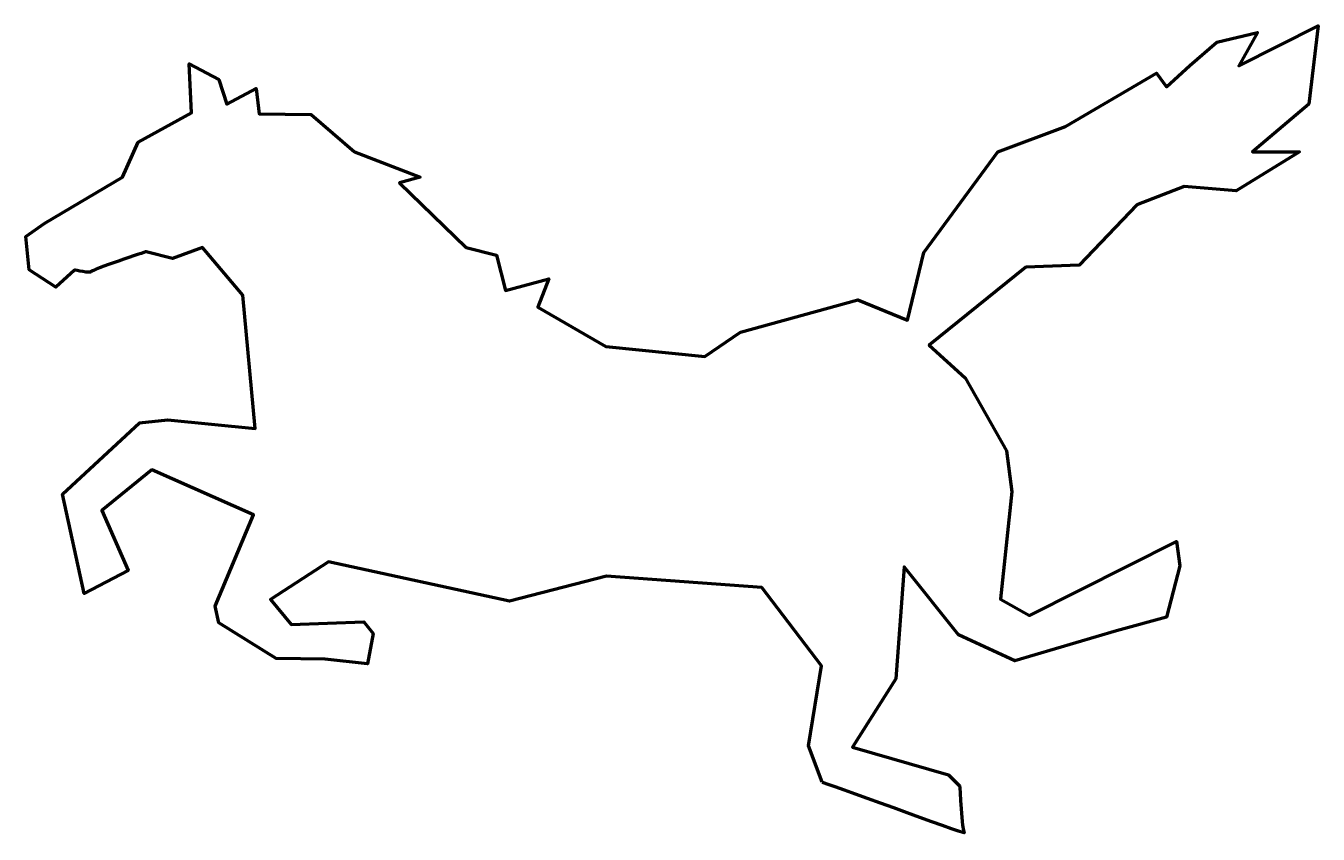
# Model space of a CAD drawing. Extents: x 306 to 1060, y -620 to -149.
import ezdxf

# ---------------------------------------------------------------- set-up
doc = ezdxf.new("R2010")
doc.units = 0
doc.header["$MEASUREMENT"] = 0
doc.layers.add('图层 1', color=7, linetype='Continuous', lineweight=0)

msp = doc.modelspace()

# ---------------------------------------------------------------- linework, layer by layer
at = {"layer": '图层 1', "color": 18, "lineweight": 158, "true_color": 0x000000}
msp.add_open_spline([(770.35, -589.85), (770.35, -589.85), (854.3, -620.18), (853.24, -619.48), (852.19, -618.77), (850.61, -592.08), (850.61, -592.08), (850.61, -592.08), (844.07, -585.55), (844.07, -585.55), (844.07, -585.55), (788.17, -569.52), (788.17, -569.52), (788.17, -569.52), (813.43, -529.67), (813.43, -529.67), (813.43, -529.67), (818.35, -464.22), (818.35, -464.22), (818.35, -464.22), (849.98, -503.91), (849.98, -503.91), (849.98, -503.91), (882.85, -519), (882.85, -519), (882.85, -519), (942.23, -501.57), (942.23, -501.57), (942.23, -501.57), (971.28, -493.57), (971.28, -493.57), (971.28, -493.57), (979.22, -463.59), (979.22, -463.59), (979.22, -463.59), (977.18, -449.58), (977.18, -449.58), (977.18, -449.58), (891.41, -492.67), (891.41, -492.67), (891.41, -492.67), (874.47, -483.04), (874.47, -483.04), (874.47, -483.04), (881.02, -420.55), (881.02, -420.55), (881.02, -420.55), (877.98, -396.66), (877.98, -396.66), (877.98, -396.66), (853.95, -354.04), (853.95, -354.04), (853.95, -354.04), (832.78, -335.06), (832.78, -335.06), (832.78, -335.06), (889.23, -289.44), (889.23, -289.44), (889.23, -289.44), (920.47, -288.24), (920.47, -288.24), (920.47, -288.24), (954.05, -253.12), (954.05, -253.12), (954.05, -253.12), (981.76, -242.5), (981.76, -242.5), (981.76, -242.5), (1012.01, -245.04), (1012.01, -245.04), (1012.01, -245.04), (1048.89, -222.17), (1048.89, -222.17), (1048.89, -222.17), (1021.5, -222.17), (1021.5, -222.17), (1021.5, -222.17), (1054.4, -194.31), (1054.4, -194.31), (1054.4, -194.31), (1059.85, -148.72), (1059.85, -148.72), (1059.85, -148.72), (1013.56, -172.13), (1013.56, -172.13), (1013.56, -172.13), (1024.42, -152.66), (1024.42, -152.66), (1024.42, -152.66), (1000.77, -158.28), (1000.77, -158.28), (1000.77, -158.28), (984.88, -171.83), (984.88, -171.83), (984.88, -171.83), (971.27, -184.32), (971.27, -184.32), (971.27, -184.32), (965.47, -176.31), (965.47, -176.31), (965.47, -176.31), (912.49, -207.45), (912.49, -207.45), (912.49, -207.45), (872.91, -222.17), (872.91, -222.17), (872.91, -222.17), (829.71, -281), (829.71, -281), (829.71, -281), (820.23, -320.32), (820.23, -320.32), (820.23, -320.32), (791.19, -308.62), (791.19, -308.62), (791.19, -308.62), (722.81, -327.35), (722.81, -327.35), (722.81, -327.35), (701.97, -341.63), (701.97, -341.63), (701.97, -341.63), (644.13, -335.72), (644.13, -335.72), (644.13, -335.72), (604.56, -312.83), (604.56, -312.83), (604.56, -312.83), (610.88, -296.32), (610.88, -296.32), (610.88, -296.32), (585.59, -303), (585.59, -303), (585.59, -303), (580.44, -282.39), (580.44, -282.39), (580.44, -282.39), (562.64, -277.95), (562.64, -277.95), (562.64, -277.95), (523.84, -240.24), (523.84, -240.24), (523.84, -240.24), (535.94, -236.96), (535.94, -236.96), (535.94, -236.96), (497.54, -222.17), (497.54, -222.17), (497.54, -222.17), (472.25, -200.43), (472.25, -200.43), (472.25, -200.43), (441.81, -199.96), (441.81, -199.96), (441.81, -199.96), (440.17, -185.33), (440.17, -185.33), (440.17, -185.33), (422.96, -194.31), (422.96, -194.31), (422.96, -194.31), (418.39, -180.06), (418.39, -180.06), (418.39, -180.06), (401.08, -170.83), (401.08, -170.83), (401.08, -170.83), (402.35, -199.36), (402.35, -199.36), (402.35, -199.36), (371.32, -216.59), (371.32, -216.59), (371.32, -216.59), (362.2, -236.94), (362.2, -236.94), (362.2, -236.94), (316.76, -263.89), (316.76, -263.89), (316.76, -263.89), (305.75, -271.62), (305.75, -271.62), (305.75, -271.62), (307.63, -291.05), (307.63, -291.05), (307.63, -291.05), (323.23, -301.17), (323.23, -301.17), (323.23, -301.17), (334.16, -291.15), (334.16, -291.15), (334.16, -291.15), (343.77, -293.2), (343.77, -292.15), (343.77, -291.09), (376.01, -280.45), (376.01, -280.45), (376.01, -280.45), (391.3, -284.38), (391.3, -284.38), (391.3, -284.38), (408.91, -277.95), (408.91, -277.95), (408.91, -277.95), (432.42, -305.75), (432.42, -305.75), (432.42, -305.75), (439.59, -383.55), (439.59, -383.55), (439.59, -383.55), (388.63, -378.51), (388.63, -378.51), (388.63, -378.51), (372.02, -380.27), (372.02, -380.27), (372.02, -380.27), (327.06, -421.95), (327.06, -421.95), (327.06, -421.95), (339.71, -479.85), (339.71, -479.85), (339.71, -479.85), (365.47, -466.45), (365.47, -466.45), (365.47, -466.45), (350.01, -431.32), (350.01, -431.32), (350.01, -431.32), (379.34, -407.67), (379.34, -407.67), (379.34, -407.67), (438.5, -433.96), (438.5, -433.96), (438.5, -433.96), (416.28, -487.29), (416.28, -487.29), (416.28, -487.29), (418.39, -496.89), (418.39, -496.89), (418.39, -496.89), (451.86, -517.65), (451.86, -517.65), (451.86, -517.65), (480.44, -518.2), (480.44, -518.2), (480.44, -518.2), (505.03, -520.77), (505.03, -520.77), (505.03, -520.77), (508.43, -503.09), (508.43, -503.09), (508.43, -503.09), (502.93, -496.42), (502.93, -496.42), (502.93, -496.42), (460.54, -497.83), (460.54, -497.83), (460.54, -497.83), (448.6, -483.31), (448.6, -483.31), (448.6, -483.31), (482.32, -461.41), (482.32, -461.41), (482.32, -461.41), (588.05, -484.24), (588.05, -484.24), (588.05, -484.24), (644.57, -469.7), (644.57, -469.7), (644.57, -469.7), (735.22, -476.28), (735.22, -476.28), (735.22, -476.28), (770.12, -521.93), (770.12, -521.93), (770.12, -521.93), (762.55, -568.6), (762.55, -568.6), (762.55, -568.6), (770.35, -589.85), (770.35, -589.85)], degree=3, knots=[0, 0, 0, 0, 1, 1, 1, 2, 2, 2, 3, 3, 3, 4, 4, 4, 5, 5, 5, 6, 6, 6, 7, 7, 7, 8, 8, 8, 9, 9, 9, 10, 10, 10, 11, 11, 11, 12, 12, 12, 13, 13, 13, 14, 14, 14, 15, 15, 15, 16, 16, 16, 17, 17, 17, 18, 18, 18, 19, 19, 19, 20, 20, 20, 21, 21, 21, 22, 22, 22, 23, 23, 23, 24, 24, 24, 25, 25, 25, 26, 26, 26, 27, 27, 27, 28, 28, 28, 29, 29, 29, 30, 30, 30, 31, 31, 31, 32, 32, 32, 33, 33, 33, 34, 34, 34, 35, 35, 35, 36, 36, 36, 37, 37, 37, 38, 38, 38, 39, 39, 39, 40, 40, 40, 41, 41, 41, 42, 42, 42, 43, 43, 43, 44, 44, 44, 45, 45, 45, 46, 46, 46, 47, 47, 47, 48, 48, 48, 49, 49, 49, 50, 50, 50, 51, 51, 51, 52, 52, 52, 53, 53, 53, 54, 54, 54, 55, 55, 55, 56, 56, 56, 57, 57, 57, 58, 58, 58, 59, 59, 59, 60, 60, 60, 61, 61, 61, 62, 62, 62, 63, 63, 63, 64, 64, 64, 65, 65, 65, 66, 66, 66, 67, 67, 67, 68, 68, 68, 69, 69, 69, 70, 70, 70, 71, 71, 71, 72, 72, 72, 73, 73, 73, 74, 74, 74, 75, 75, 75, 76, 76, 76, 77, 77, 77, 78, 78, 78, 79, 79, 79, 80, 80, 80, 81, 81, 81, 82, 82, 82, 83, 83, 83, 84, 84, 84, 85, 85, 85, 86, 86, 86, 87, 87, 87, 88, 88, 88, 89, 89, 89, 90, 90, 90, 91, 91, 91, 92, 92, 92, 93, 93, 93, 93], dxfattribs=at)

doc.saveas('drawing.dxf')
